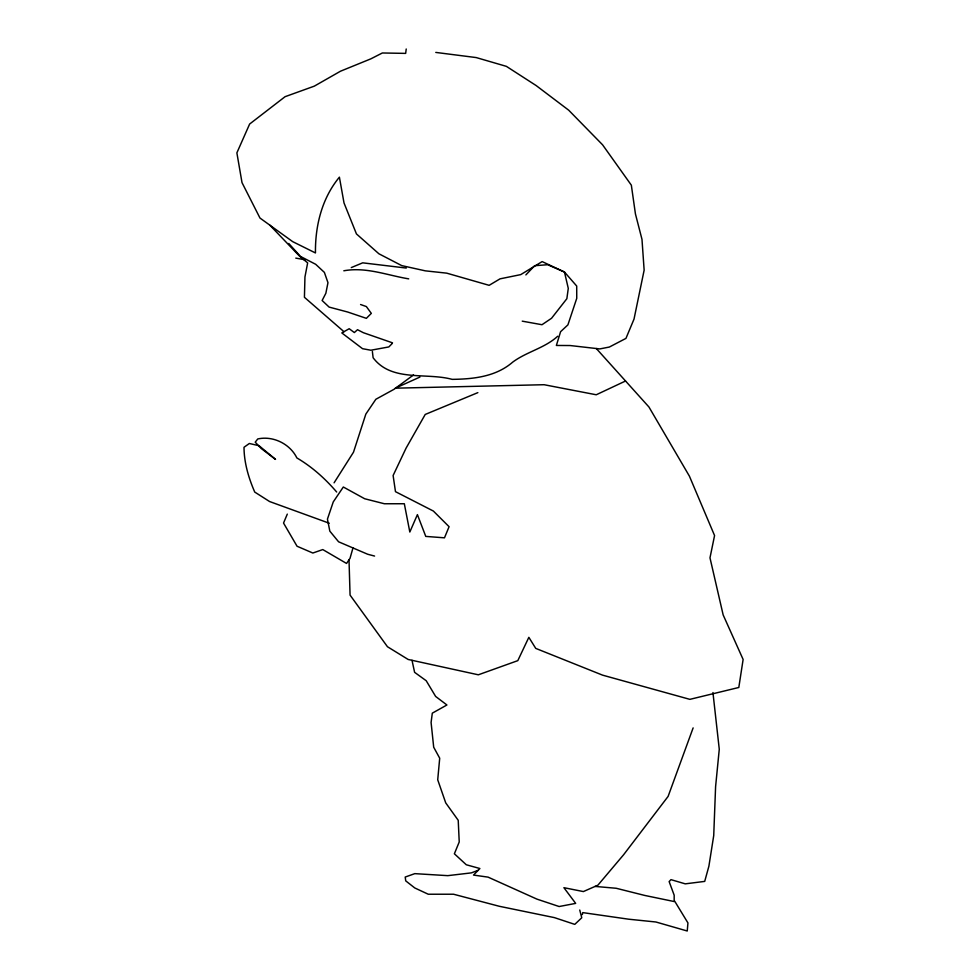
<?xml version="1.0" encoding="UTF-8"?>
<svg xmlns="http://www.w3.org/2000/svg" width="980" height="980" viewBox="0 0 980 980"><rect width="100%" height="100%" fill="white"/><g stroke="black" fill="none" stroke-linecap="round" stroke-linejoin="round"><path stroke-width="1.47" d="M406.222 49L405.659 53.386L382.359 52.981L370.82 58.861L340.501 71.209L314.298 86.154L285.082 96.689L249.631 124.044L236.878 152.856L242.011 182.623L259.97 218.038L292.689 241.644L315.462 252.95C315.095 225.951 321.893 198.266 339.399 177.172L344.017 202.958L356.451 233.926L378.88 253.771L401.714 265.605L425.332 270.848L446.721 273.151L489.143 285.327L500.033 278.847L520.735 274.621L542.148 261.587L564.468 272.024L576.706 286.038L576.742 298.349L567.91 324.87L560.585 331.705L556.37 345.462L570.152 345.536L599.797 348.917L609.352 347.043L625.951 338.394L634.023 319.088L644.142 270.161L641.986 239.365L635.432 213.91L631.341 185.171L602.577 144.807L568.682 110.177L536.109 85.529L506.391 66.358L476.219 57.575L435.782 52.418M582.341 914.61L582.769 912.613L628.682 919.203L655.902 921.996L687.237 931L687.936 922.927L674.669 901.135M352.971 547.955L349.995 558.38L346.54 563.439L322.788 549.572L312.841 553.026L297.05 546.24L283.539 523.051L287.299 514.108M693.13 727.895L668.115 796.397L623.574 854.793L597.91 885.173L583.382 891.567L563.904 887.684L575.677 903.389L559.139 906.524L536.942 899.126L488.065 877.125L473.524 875.079L479.906 868.525L466.296 864.764L454.377 853.788L459.228 841.967L458.224 820.309L445.716 802.865L437.717 779.798L439.702 758.202L433.699 747.226L431.09 722.481L432.303 713.158L446.917 704.988L435.635 696.437L426.214 680.733L414.601 672.329L412.017 660.312M334.082 482.822L353.498 452.197L365.834 414.111L375.855 399.276L394.119 389.244L413.499 374.948M525.88 274.915L534.663 265.703L547.636 264.723L564.468 272.024L568.278 288.365L566.857 298.704L551.556 318.267L541.989 324.723L522.242 321.158M392.024 343.711L388.827 346.932L370.881 350.228L362.551 348.696L341.812 332.93L349.186 328.729L354.344 332.551L357.516 329.709L363.347 332.698L392.515 342.841M557.706 336.25C544.586 348.194 526.873 351.649 512.773 362.073C495.954 376.7 473.56 379.101 452.172 379.358C425.969 372.241 391.62 382.274 373.111 357.749L372.376 351.452M625.546 381L596.244 394.769L544.096 384.711L395.344 388.178L419.918 377.067M351.293 267.577L362.698 262.836L406.271 268.055M477.848 392.637L425.222 414.454L406.1 448.093L393.115 475.508L395.479 491.666L433.368 511.046L449.085 526.701L444.479 537.824L425.761 536.403L417.407 514.635L409.824 532.03L404.324 503.745L384.393 503.757L364.67 498.747L343.319 487.011L333.261 501.907L327.443 519.106L329.831 531.148L338.59 541.793L367.696 554.251L374.58 556.064M478.179 870.301L471.368 872.874L447.762 875.655L414.81 873.645L405.205 877.051L405.732 880.873L414.785 887.966L428.26 894.226L453.544 894.226L499.347 906.292L554.374 917.611L574.77 924.373L581.765 917.77L579.744 910.028M343.821 270.786C366.079 266.719 387.137 275.282 408.709 278.859M595.068 886.422L616.2 888.272L644.791 895.451L674.167 901.539L674.179 895.206L669.144 881.596L670.982 879.648L685.253 883.85L704.706 881.4L708.895 866.185L713.722 835.585L715.596 786.634L719.271 749.235L712.938 692.542M295.776 258.108L305.209 259.798M329.28 523.234L269.598 501.54L254.739 492.07C248.626 478.032 244.081 462.695 244.008 447.284L249.349 443.487L259.039 445.716L275.552 459.399L261.329 448.583L255.217 442.188L257.764 438.954C273.028 435.549 290.031 443.866 296.867 457.93C312.289 467.007 325.127 478.608 336.667 492.009M360.567 304.523L366.373 306.569L371.322 313.38L366.361 318.341L347.643 312.007L329.121 307.095L322.126 300.505L325.85 293.29L327.969 282.693L324.38 272.391L315.658 264.282L300.529 256.466L288.757 243.469M343.98 331.705L304.425 297.295L304.952 276.973L307.659 262.861L299.709 256.319L269.843 225.167M596.306 348.513L648.932 406.982L689.405 476.145L714.567 535.558L709.986 557.841L723.154 614.913L743.122 659.467L738.81 687.482L689.871 699.353L602.541 675.134L535.741 648.393L528.845 637.319L517.808 660.643L478.326 674.804L408.158 659.467L387.455 646.727L350.068 595.105L349.015 559.825"/></g></svg>
